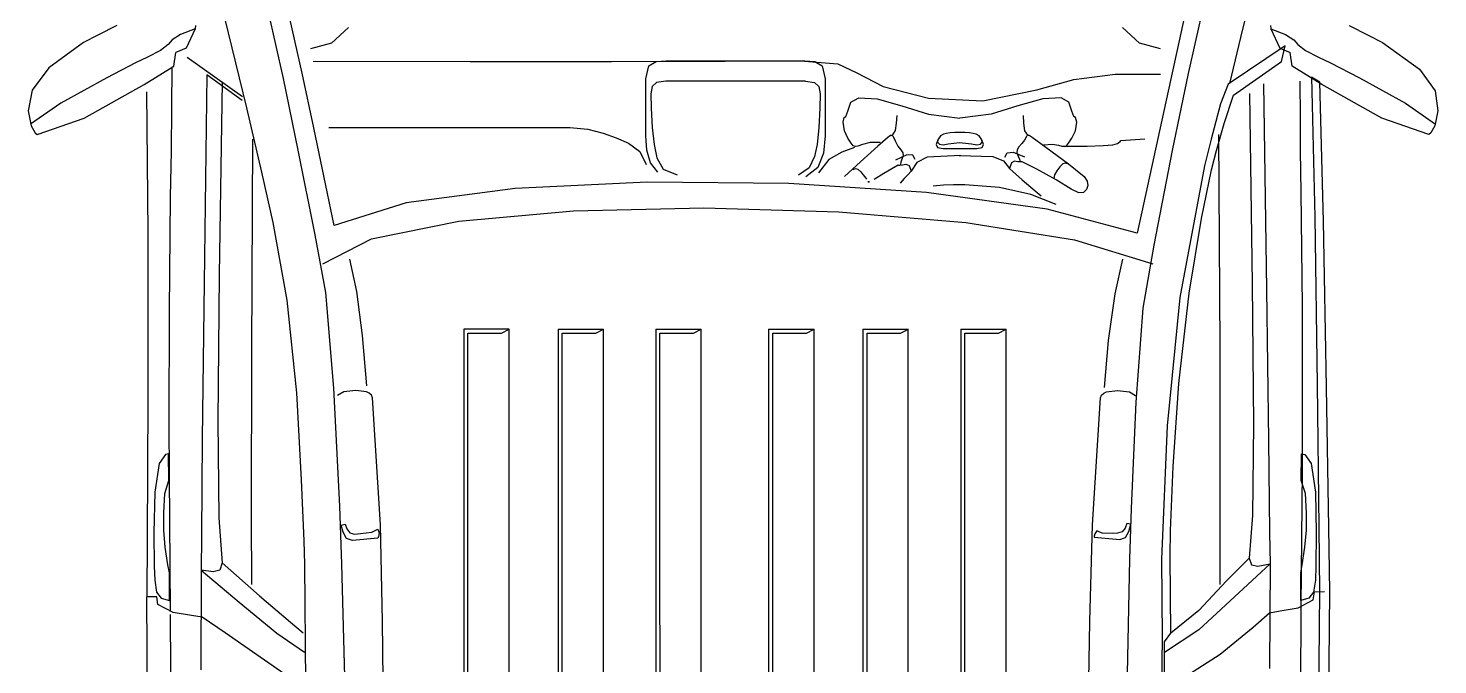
# Model space of a CAD drawing. Header units: millimetres. Extents: x 4156 to 4603, y 996 to 1078.
# Drawn here: x 4184.47 to 4186.897, y 1012.628 to 1013.725 of the extents above; entities that cross this region are included whole.
import ezdxf

# ---------------------------------------------------------------- set-up
doc = ezdxf.new("R2010")
doc.units = ezdxf.units.MM
doc.header["$LTSCALE"] = 20
doc.layers.add('-HIDRO', color=8, linetype='Continuous')

# ---------------------------------------------------------------- blocks, each defined once
blk = doc.blocks.new('Austin Mini dessus')
at = {"color": 8, "flags": 128}
for points in [[(1.1117, 3.9516), (1.1466, 3.978)], [(1.1466, 3.978), (1.1788, 3.984)], [(1.1671, 3.9332), (1.2, 3.9805)], [(1.1788, 3.984), (1.2025, 3.9796)], [(1.2025, 3.9796), (1.2133, 3.9732)], [(1.2133, 3.9732), (1.2159, 3.9699)], [(1.0718, 3.8974), (1.1117, 3.9516)], [(1.2159, 3.9699), (1.1905, 3.8965)], [(1.127, 3.8612), (1.1671, 3.9332)], [(1.0602, 3.8752), (1.0718, 3.8974)], [(1.1905, 3.8965), (1.1378, 3.8027)], [(1.0455, 3.8453), (1.0602, 3.8752)], [(1.1035, 3.8163), (1.127, 3.8612)], [(1.0842, 3.7768), (1.0947, 3.7975)], [(1.0947, 3.7975), (1.1035, 3.8163)], [(1.1378, 3.8027), (1.1088, 3.7563)], [(1.1489, 3.7991), (1.3693, 3.7967)], [(1.3693, 3.7967), (1.6304, 3.7968)], [(1.6304, 3.7968), (1.8484, 3.7979)], [(1.8484, 3.7979), (1.9397, 3.7986)], [(2.1078, 3.7972), (1.9397, 3.7986)], [(1.9397, 3.7828), (1.9397, 3.798)], [(1.0753, 3.7651), (1.0842, 3.7768)], [(1.717, 3.7694), (1.7313, 3.7792)], [(1.7313, 3.7792), (1.7757, 3.7861)], [(1.7757, 3.7861), (1.8394, 3.7873)], [(1.8394, 3.7873), (1.8918, 3.7867)], [(1.8918, 3.7867), (1.9135, 3.786)], [(1.9135, 3.786), (1.9326, 3.7832)], [(1.9326, 3.7832), (1.942, 3.7759)], [(1.952, 3.781), (1.9397, 3.7828)], [(1.942, 3.7759), (1.9455, 3.763)], [(1.9641, 3.7571), (1.952, 3.781)], [(1.0594, 3.7455), (1.0677, 3.7588)], [(1.0677, 3.7588), (1.0753, 3.7651)], [(1.0806, 3.7369), (1.0877, 3.7528)], [(1.1088, 3.7563), (1.0877, 3.7528)], [(1.1098, 3.7592), (1.174, 3.7599)], [(1.174, 3.7599), (1.2419, 3.7604)], [(1.2419, 3.7604), (1.3135, 3.7616)], [(1.3135, 3.7616), (1.4923, 3.7636)], [(1.4923, 3.7636), (1.6691, 3.7637)], [(1.6691, 3.7637), (1.7492, 3.7633)], [(1.716, 3.7644), (1.717, 3.7694)], [(1.7576, 3.764), (1.716, 3.7644)], [(1.7492, 3.7633), (1.9626, 3.7616)], [(1.7781, 3.7702), (1.7576, 3.764)], [(1.8082, 3.7719), (1.7781, 3.7702)], [(1.8354, 3.7719), (1.8082, 3.7719)], [(1.8622, 3.7696), (1.8354, 3.7719)], [(1.8896, 3.7653), (1.8622, 3.7696)], [(1.9022, 3.763), (1.8896, 3.7653)], [(1.9455, 3.763), (1.9022, 3.763)], [(1.9688, 3.7285), (1.9641, 3.7571)], [(1.9674, 3.7618), (2.2252, 3.7604)], [(1.0506, 3.7228), (1.0594, 3.7455)], [(1.0506, 3.7228), (1.0806, 3.7369)], [(1.0947, 3.7351), (1.1565, 3.6487)], [(1.9715, 3.7117), (1.9688, 3.7285)], [(1.0455, 3.7223), (1.0506, 3.7228)], [(1.1226, 3.7043), (1.4484, 3.7087)], [(1.4484, 3.7087), (1.6921, 3.7115)], [(1.6921, 3.7115), (1.8449, 3.713)], [(1.8449, 3.713), (1.8979, 3.7134)], [(1.8979, 3.7134), (2.0543, 3.714)], [(1.8979, 3.7134), (1.9484, 3.6539)], [(1.9009, 3.6943), (1.8979, 3.7134)], [(1.9964, 3.6756), (1.9715, 3.7117)], [(1.1626, 3.649), (1.1226, 3.7043)], [(1.1335, 3.6804), (1.4355, 3.6849)], [(1.4355, 3.6849), (1.6643, 3.6871)], [(1.6643, 3.6871), (1.816, 3.6859)], [(1.816, 3.6859), (1.8868, 3.6804)], [(1.8868, 3.6804), (1.8979, 3.6843)], [(1.8979, 3.6843), (1.9009, 3.6943)], [(1.0331, 3.6766), (1.174, 3.6425)], [(1.8868, 3.6804), (1.9382, 3.6219)], [(2.0389, 3.6143), (1.9964, 3.6756)], [(1.174, 3.6425), (1.2747, 3.6187)], [(1.9484, 3.6539), (1.9968, 3.5949)], [(1.2235, 3.6328), (1.5547, 3.6348)], [(1.2747, 3.6187), (1.3537, 3.601)], [(1.5547, 3.6348), (1.8149, 3.6349)], [(1.8149, 3.6349), (1.9203, 3.6346)], [(1.9382, 3.6219), (1.9794, 3.5737)], [(1.0218, 3.609), (1.1282, 3.5852)], [(1.3537, 3.601), (1.4755, 3.5794)], [(2.0615, 3.5818), (2.0389, 3.6143)], [(1.12, 3.5551), (1.0183, 3.578)], [(1.1282, 3.5852), (1.2404, 3.5618)], [(1.4755, 3.5794), (1.6204, 3.564)], [(1.9968, 3.5949), (2.0262, 3.5518)], [(1.2053, 3.5371), (1.12, 3.5551)], [(1.2404, 3.5618), (1.3729, 3.5353)], [(1.6204, 3.564), (1.7565, 3.5569)], [(1.7565, 3.5569), (1.8523, 3.5529)], [(1.8523, 3.5529), (1.8885, 3.5517)], [(1.9794, 3.5737), (1.9962, 3.5536)], [(1.0731, 3.5095), (1.0817, 3.5421)], [(1.1011, 3.5379), (1.1017, 3.2922)], [(1.3084, 3.5158), (1.2053, 3.5371)], [(1.3729, 3.5353), (1.4635, 3.5186)], [(1.8885, 3.5517), (2.0756, 3.55)], [(1.0484, 3.4825), (1.0731, 3.5095)], [(1.2049, 3.5135), (1.2049, 3.1364)], [(1.3585, 3.5054), (1.3084, 3.5158)], [(1.4186, 3.5228), (1.3793, 3.4466)], [(1.4635, 3.5186), (1.6129, 3.5061)], [(1.323, 3.3924), (1.3585, 3.5054)], [(1.6129, 3.5061), (1.7979, 3.497)], [(1.6169, 3.4714), (1.619, 3.4901)], [(1.619, 3.4901), (1.6245, 3.4999)], [(1.7979, 3.497), (1.8885, 3.4935)], [(1.8276, 3.494), (1.8263, 3.4879)], [(1.8263, 3.4879), (1.8336, 3.4853)], [(1.8388, 3.4912), (1.8276, 3.494)], [(1.8484, 3.4859), (1.8388, 3.4912)], [(1.8517, 3.4767), (1.8484, 3.4859)], [(1.8885, 3.4935), (2.0844, 3.4883)], [(1.4113, 3.481), (1.462, 3.47)], [(1.462, 3.47), (1.5309, 3.4613)], [(1.6186, 3.4546), (1.6169, 3.4714)], [(1.8336, 3.4853), (1.8396, 3.4804)], [(1.8409, 3.4637), (1.8386, 3.4462)], [(1.8396, 3.4804), (1.8416, 3.4732)], [(1.8416, 3.4732), (1.8409, 3.4637)], [(1.8478, 3.437), (1.8517, 3.4767)], [(1.3793, 3.4466), (1.3517, 3.3099)], [(1.5309, 3.4613), (1.6094, 3.4548)], [(1.6207, 3.4502), (1.6186, 3.4546)], [(1.6242, 3.4468), (1.6207, 3.4502)], [(1.6285, 3.4452), (1.6242, 3.4468)], [(1.8272, 3.4328), (1.6285, 3.4452)], [(1.8386, 3.4462), (1.8339, 3.4369)], [(1.9786, 3.4297), (1.8272, 3.4328)], [(1.8339, 3.4369), (1.8395, 3.4349)], [(1.8395, 3.4349), (1.8452, 3.4359)], [(1.8452, 3.4359), (1.8478, 3.437)], [(2.0699, 3.4284), (1.9786, 3.4297)], [(1.3004, 3.222), (1.323, 3.3924)], [(1.3517, 3.3099), (1.3356, 3.1305)], [(1.1017, 3.2922), (1.1017, 3.0712)], [(1.521, 3.3024), (3.3849, 3.3024)], [(1.521, 3.2314), (1.521, 3.3024)], [(3.3552, 3.2953), (1.5269, 3.296)], [(1.5269, 3.296), (1.5269, 3.2434)], [(1.5269, 3.2434), (1.521, 3.2314)], [(1.2904, 3.0155), (1.3004, 3.222)], [(3.3849, 3.2314), (1.521, 3.2314)], [(1.521, 3.1548), (3.3849, 3.1548)], [(1.521, 3.1548), (3.3849, 3.1548)], [(1.521, 3.1548), (1.521, 3.0837)], [(1.2049, 3.1364), (1.2077, 3.1082)], [(3.3552, 3.1477), (1.5269, 3.1484)], [(1.5269, 3.1484), (1.5269, 3.0958)], [(1.3356, 3.1305), (1.3308, 2.9266)], [(1.2077, 3.1082), (1.214, 3.084)], [(1.5269, 3.0958), (1.521, 3.0837)], [(1.1017, 3.0712), (1.1013, 2.893)], [(1.214, 3.084), (1.2213, 3.064)], [(3.3849, 3.0838), (1.521, 3.0838)], [(1.2213, 3.064), (1.2296, 3.0447)], [(1.2296, 3.0447), (1.2425, 3.0269)], [(1.2425, 3.0269), (1.263, 3.0168)], [(1.1016, 3.0013), (1.1008, 2.9854)], [(1.1087, 3.0128), (1.1016, 3.0013)], [(1.1289, 3.0172), (1.1087, 3.0128)], [(1.2179, 3.0172), (1.1289, 3.0172)], [(1.1326, 2.9863), (1.1344, 3.0006)], [(1.1344, 3.0006), (1.1406, 3.0076)], [(1.1406, 3.0076), (1.1521, 3.0095)], [(1.1521, 3.0095), (1.1745, 3.009)], [(1.1745, 3.009), (1.2048, 3.0074)], [(1.2048, 3.0074), (1.2315, 3.0045)], [(1.2406, 3.0157), (1.2179, 3.0172)], [(1.2315, 3.0045), (1.2524, 3.0002)], [(1.2601, 3.01), (1.2406, 3.0157)], [(1.275, 2.9987), (1.2601, 3.01)], [(1.2927, 2.7938), (1.2904, 3.0155)], [(1.521, 3.0018), (3.3849, 3.0018)], [(1.521, 3.0018), (1.521, 2.9307)], [(1.521, 3.0017), (3.3849, 3.0017)], [(1.1008, 2.9854), (1.1008, 2.7686)], [(1.1326, 2.7677), (1.1326, 2.9863)], [(1.2524, 3.0002), (1.27, 2.9903)], [(1.27, 2.9903), (1.2792, 2.9682)], [(3.3552, 2.9947), (1.5269, 2.9954)], [(1.5269, 2.9954), (1.5269, 2.9427)], [(1.5269, 2.9427), (1.521, 2.9307)], [(1.3308, 2.9266), (1.3369, 2.7159)], [(3.3849, 2.9307), (1.521, 2.9307)], [(1.1013, 2.893), (1.1007, 2.7756)], [(1.521, 2.8252), (3.3849, 2.8252)], [(1.521, 2.8252), (3.3849, 2.8252)], [(1.521, 2.8252), (1.521, 2.7541)], [(3.3552, 2.8181), (1.5269, 2.8188)], [(1.5269, 2.8188), (1.5269, 2.7662)], [(1.307, 2.578), (1.2927, 2.7938)], [(1.1007, 2.7756), (1.1055, 2.717)], [(1.1008, 2.7686), (1.1016, 2.7527)], [(1.1326, 2.7677), (1.1344, 2.7534)], [(1.2505, 2.7536), (1.268, 2.7619)], [(1.2676, 2.7483), (1.2824, 2.7671)], [(1.268, 2.7619), (1.2795, 2.7785)], [(1.5269, 2.7662), (1.521, 2.7541)], [(1.1016, 2.7527), (1.1087, 2.7412)], [(1.1087, 2.7412), (1.1289, 2.7368)], [(1.1289, 2.7368), (1.2179, 2.7368)], [(1.1344, 2.7534), (1.1406, 2.7464)], [(1.1406, 2.7464), (1.1521, 2.7446)], [(1.1521, 2.7446), (1.1745, 2.745)], [(1.1745, 2.745), (1.2048, 2.7466)], [(1.2048, 2.7466), (1.2315, 2.7495)], [(1.2179, 2.7368), (1.2453, 2.7392)], [(1.2315, 2.7495), (1.2505, 2.7536)], [(1.2453, 2.7392), (1.2676, 2.7483)], [(1.2551, 2.7309), (1.276, 2.7469)], [(3.3849, 2.7542), (1.521, 2.7542)], [(1.1055, 2.717), (1.1196, 2.6871)], [(1.2436, 2.7106), (1.2551, 2.7309)], [(1.3369, 2.7159), (1.3537, 2.5166)], [(1.1655, 2.6964), (1.1583, 2.6841)], [(1.1793, 2.701), (1.1655, 2.6964)], [(1.1879, 2.7044), (1.1793, 2.701)], [(1.1894, 2.7071), (1.1879, 2.7044)], [(1.1965, 2.7087), (1.1894, 2.7071)], [(1.2102, 2.7066), (1.1965, 2.7087)], [(1.2218, 2.7011), (1.2102, 2.7066)], [(1.2296, 2.696), (1.2218, 2.7011)], [(1.2336, 2.6927), (1.2296, 2.696)], [(1.235, 2.6895), (1.2336, 2.6927)], [(1.2364, 2.6909), (1.2436, 2.7106)], [(1.2586, 2.6815), (1.2815, 2.7064)], [(1.2705, 2.6928), (1.2693, 2.6894)], [(1.1196, 2.6871), (1.1407, 2.6458)], [(1.1583, 2.6841), (1.1602, 2.6556)], [(1.2286, 2.6664), (1.2314, 2.6783)], [(1.2314, 2.6783), (1.2342, 2.6856)], [(1.2342, 2.6856), (1.235, 2.6895)], [(1.2344, 2.6544), (1.2586, 2.6815)], [(1.2693, 2.6894), (1.2703, 2.6857)], [(1.2703, 2.6857), (1.2746, 2.681)], [(1.2746, 2.681), (1.2785, 2.6776)], [(1.2785, 2.6776), (1.2823, 2.6745)], [(1.2823, 2.6745), (1.286, 2.6721)], [(1.2901, 2.67), (1.2902, 2.6692)], [(1.2903, 2.6674), (1.2901, 2.67)], [(1.521, 2.6777), (3.3849, 2.6777)], [(1.521, 2.6777), (1.521, 2.6065)], [(1.521, 2.6776), (3.3849, 2.6776)], [(3.3552, 2.6705), (1.5269, 2.6712)], [(1.5269, 2.6712), (1.5269, 2.6186)], [(1.1602, 2.6556), (1.1712, 2.6165)], [(1.2206, 2.6388), (1.2344, 2.6544)], [(1.2283, 2.6506), (1.2286, 2.6664)], [(1.286, 2.6602), (1.2767, 2.6451)], [(1.2902, 2.6692), (1.2903, 2.6683)], [(1.2903, 2.6683), (1.2903, 2.6674)], [(1.1407, 2.6458), (1.1591, 2.5751)], [(1.1861, 2.6248), (1.1983, 2.6254)], [(1.1983, 2.6254), (1.2099, 2.6274)], [(1.2099, 2.6274), (1.2179, 2.6325)], [(1.2173, 2.6328), (1.2174, 2.6346)], [(1.2179, 2.6325), (1.2173, 2.6328)], [(1.2174, 2.6346), (1.2206, 2.6388)], [(1.2179, 2.6307), (1.226, 2.6273)], [(1.226, 2.6273), (1.234, 2.623)], [(1.2478, 2.609), (1.2564, 2.6266)], [(1.2691, 2.6322), (1.2637, 2.6225)], [(1.2767, 2.6451), (1.2691, 2.6322)], [(1.1712, 2.6165), (1.184, 2.5749)], [(1.234, 2.623), (1.2401, 2.6184)], [(1.2401, 2.6184), (1.2445, 2.6153)], [(1.2445, 2.6153), (1.2492, 2.6149)], [(1.2485, 2.5997), (1.2478, 2.609)], [(1.2492, 2.6149), (1.2546, 2.6166)], [(1.2546, 2.6166), (1.2595, 2.6184)], [(1.2595, 2.6184), (1.2623, 2.6189)], [(1.2623, 2.6189), (1.2632, 2.6189)], [(1.2632, 2.6157), (1.2624, 2.6105)], [(1.2624, 2.6105), (1.2647, 2.6055)], [(1.2639, 2.6197), (1.2632, 2.6157)], [(1.2637, 2.6225), (1.2638, 2.6219)], [(1.2638, 2.6219), (1.2639, 2.6197)], [(1.2647, 2.6055), (1.2732, 2.6021)], [(1.2732, 2.6021), (1.279, 2.6074)], [(1.279, 2.6074), (1.285, 2.6129)], [(1.285, 2.6129), (1.2921, 2.6194)], [(1.5269, 2.6186), (1.521, 2.6065)], [(3.3849, 2.6066), (1.521, 2.6066)], [(1.255, 2.5958), (1.2485, 2.5997)], [(1.2515, 2.5771), (1.2598, 2.5934)], [(1.2598, 2.5934), (1.2732, 2.6021)], [(1.1591, 2.5751), (1.1632, 2.4901)], [(1.184, 2.5749), (1.1902, 2.5259)], [(1.218, 2.556), (1.2242, 2.5604)], [(1.2242, 2.5604), (1.2316, 2.5628)], [(1.2242, 2.5604), (1.2279, 2.5607)], [(1.2279, 2.5607), (1.2312, 2.5579)], [(1.2316, 2.5628), (1.2362, 2.5607)], [(1.2362, 2.5607), (1.2378, 2.5522)], [(1.2487, 2.5245), (1.2515, 2.5771)], [(1.2952, 2.5513), (1.2971, 2.5676)], [(1.3331, 2.3893), (1.307, 2.578)], [(1.213, 2.5337), (1.2135, 2.541)], [(1.2135, 2.541), (1.2142, 2.5468)], [(1.2142, 2.5468), (1.2153, 2.5514)], [(1.2153, 2.5514), (1.218, 2.556)], [(1.2305, 2.5442), (1.2293, 2.5353)], [(1.2319, 2.5522), (1.2305, 2.5442)], [(1.2312, 2.5579), (1.2319, 2.5522)], [(1.2378, 2.5522), (1.2378, 2.4996)], [(1.2946, 2.5357), (1.2952, 2.5513)], [(1.184, 2.4768), (1.1902, 2.5259)], [(1.2129, 2.5259), (1.213, 2.5337)], [(1.213, 2.5181), (1.2129, 2.5259)], [(1.2135, 2.5107), (1.213, 2.5181)], [(1.2293, 2.5353), (1.2287, 2.5263)], [(1.2287, 2.5263), (1.2293, 2.5172)], [(1.2293, 2.5172), (1.2305, 2.5078)], [(1.2487, 2.5272), (1.2506, 2.4745)], [(1.2945, 2.5182), (1.2946, 2.5357)], [(1.2987, 2.4638), (1.2945, 2.5182)], [(1.3537, 2.5166), (1.3811, 2.3466)], [(1.521, 2.5246), (3.3849, 2.5246)], [(1.521, 2.5246), (3.3849, 2.5246)], [(1.521, 2.5246), (1.521, 2.4535)], [(3.3552, 2.5175), (1.5269, 2.5182)], [(1.5269, 2.5182), (1.5269, 2.4656)], [(1.2142, 2.505), (1.2135, 2.5107)], [(1.2153, 2.5004), (1.2142, 2.505)], [(1.218, 2.4957), (1.2153, 2.5004)], [(1.2242, 2.4914), (1.218, 2.4957)], [(1.2312, 2.4938), (1.2279, 2.4911)], [(1.2305, 2.5078), (1.2319, 2.4996)], [(1.2319, 2.4996), (1.2312, 2.4938)], [(1.2378, 2.4996), (1.2362, 2.4911)], [(1.1632, 2.4901), (1.1462, 2.4053)], [(1.1712, 2.4352), (1.184, 2.4768)], [(1.2316, 2.489), (1.2242, 2.4914)], [(1.2279, 2.4911), (1.2242, 2.4914)], [(1.2362, 2.4911), (1.2316, 2.489)], [(1.2506, 2.4745), (1.2571, 2.4576)], [(1.2447, 2.4518), (1.2434, 2.4425)], [(1.2514, 2.4554), (1.2447, 2.4518)], [(1.2571, 2.4576), (1.2692, 2.4481)], [(1.3098, 2.4149), (1.2987, 2.4638)], [(1.5269, 2.4656), (1.521, 2.4535)], [(3.3849, 2.4536), (1.521, 2.4536)], [(1.1602, 2.3961), (1.1712, 2.4352)], [(1.1861, 2.427), (1.1983, 2.4265)], [(1.2248, 2.4245), (1.2303, 2.429)], [(1.2303, 2.429), (1.2352, 2.4335)], [(1.2352, 2.4335), (1.2399, 2.4364)], [(1.2399, 2.4364), (1.2445, 2.4366)], [(1.2434, 2.4425), (1.2511, 2.4245)], [(1.2445, 2.4366), (1.2498, 2.4346)], [(1.2498, 2.4346), (1.2546, 2.4325)], [(1.2546, 2.4325), (1.2574, 2.4319)], [(1.2574, 2.4319), (1.2583, 2.4319)], [(1.2579, 2.4403), (1.2605, 2.4451)], [(1.2585, 2.435), (1.2579, 2.4403)], [(1.259, 2.431), (1.2585, 2.435)], [(1.2586, 2.4282), (1.2588, 2.4289)], [(1.2704, 2.4052), (1.2586, 2.4282)], [(1.2588, 2.4289), (1.259, 2.431)], [(1.2605, 2.4451), (1.2692, 2.4481)], [(1.2692, 2.4481), (1.287, 2.4285)], [(1.287, 2.4285), (1.3044, 2.4082)], [(1.1462, 2.4053), (1.1298, 2.3473)], [(1.1983, 2.4265), (1.21, 2.4246)], [(1.21, 2.4246), (1.2177, 2.4194)], [(1.2177, 2.4194), (1.2172, 2.4191)], [(1.2172, 2.4191), (1.2172, 2.4174)], [(1.2172, 2.4174), (1.2201, 2.4129)], [(1.2178, 2.4212), (1.2248, 2.4245)], [(1.2201, 2.4129), (1.2359, 2.3915)], [(1.2871, 2.3751), (1.2704, 2.4052)], [(1.3044, 2.4082), (1.3122, 2.3989)], [(1.3256, 2.3754), (1.3098, 2.4149)], [(1.1583, 2.3676), (1.1602, 2.3961)], [(1.2319, 2.3948), (1.2313, 2.3807)], [(1.2359, 2.3915), (1.262, 2.3561)], [(1.3706, 2.2486), (1.3331, 2.3893)], [(1.1655, 2.3554), (1.1583, 2.3676)], [(1.2313, 2.3807), (1.2324, 2.3718)], [(1.2324, 2.3718), (1.2342, 2.3662)], [(1.235, 2.3623), (1.2336, 2.3591)], [(1.2342, 2.3662), (1.234, 2.3268)], [(1.2342, 2.3662), (1.235, 2.3623)], [(1.2607, 2.3612), (1.2619, 2.3648)], [(1.2617, 2.3576), (1.2607, 2.3612)], [(1.2619, 2.3648), (1.2664, 2.3692)], [(1.2664, 2.3692), (1.2729, 2.3742)], [(1.2729, 2.3742), (1.279, 2.3779)], [(1.279, 2.3779), (1.2846, 2.3787)], [(1.3014, 2.3519), (1.2871, 2.3751)], [(1.1298, 2.3473), (1.1216, 2.2828)], [(1.1793, 2.3508), (1.1655, 2.3554)], [(1.1879, 2.3474), (1.1793, 2.3508)], [(1.1894, 2.3447), (1.1879, 2.3474)], [(1.1965, 2.3431), (1.1894, 2.3447)], [(1.2102, 2.3451), (1.1965, 2.3431)], [(1.2218, 2.3507), (1.2102, 2.3451)], [(1.2296, 2.3558), (1.2218, 2.3507)], [(1.2336, 2.3591), (1.2296, 2.3558)], [(1.262, 2.3561), (1.2817, 2.3316)], [(1.3075, 2.3397), (1.3014, 2.3519)], [(1.3066, 2.3322), (1.3075, 2.3397)], [(1.3811, 2.3466), (1.4186, 2.2238)], [(1.234, 2.3268), (1.2334, 2.3009)], [(1.2817, 2.3316), (1.2889, 2.3268)], [(1.2889, 2.3268), (1.2958, 2.3258)], [(1.2958, 2.3258), (1.3019, 2.3278)], [(1.3019, 2.3278), (1.3066, 2.3322)], [(1.8272, 2.3184), (1.6285, 2.3056)], [(1.9786, 2.3223), (1.8272, 2.3184)], [(2.0699, 2.3241), (1.9786, 2.3223)], [(1.2334, 2.3009), (1.2323, 2.2864)], [(1.5384, 2.2936), (1.6121, 2.3001)], [(1.6186, 2.2962), (1.6169, 2.2793)], [(1.6207, 2.3005), (1.6186, 2.2962)], [(1.6242, 2.304), (1.6207, 2.3005)], [(1.6285, 2.3056), (1.6242, 2.304)], [(1.8366, 2.3114), (1.8412, 2.3145)], [(1.8403, 2.3032), (1.8366, 2.3114)], [(1.8406, 2.2877), (1.8403, 2.3032)], [(1.8412, 2.3145), (1.8449, 2.3155)], [(1.8449, 2.3155), (1.8464, 2.3155)], [(1.8464, 2.3155), (1.8503, 2.2758)], [(1.1216, 2.2828), (1.1216, 2.212)], [(1.2254, 2.2741), (1.2227, 2.2366)], [(1.2269, 2.2752), (1.2254, 2.2741)], [(1.2299, 2.279), (1.2269, 2.2752)], [(1.2323, 2.2864), (1.2299, 2.279)], [(1.4113, 2.2714), (1.4655, 2.2834)], [(1.4655, 2.2834), (1.5384, 2.2936)], [(1.6169, 2.2793), (1.619, 2.2606)], [(1.8383, 2.272), (1.8402, 2.2793)], [(1.8402, 2.2793), (1.8406, 2.2877)], [(1.8503, 2.2758), (1.847, 2.2665)], [(1.0731, 2.2446), (1.0484, 2.2716)], [(1.4881, 2.2396), (1.6349, 2.2506)], [(1.619, 2.2606), (1.6245, 2.2509)], [(1.6349, 2.2506), (1.8016, 2.2577)], [(1.8016, 2.2577), (1.881, 2.2603)], [(1.825, 2.2645), (1.8322, 2.2671)], [(1.8262, 2.2584), (1.825, 2.2645)], [(1.8375, 2.2613), (1.8262, 2.2584)], [(1.8322, 2.2671), (1.8383, 2.272)], [(1.847, 2.2665), (1.8375, 2.2613)], [(1.881, 2.2603), (2.0858, 2.2644)], [(0.8634, 2.1376), (1.3706, 2.2486)], [(1.0817, 2.212), (1.0731, 2.2446)], [(1.3891, 2.2224), (1.4881, 2.2396)], [(1.2411, 2.1935), (1.3891, 2.2224)], [(1.6721, 2.2014), (1.8808, 2.2103)], [(1.8808, 2.2103), (2.0035, 2.2094)], [(2.0035, 2.2094), (2.0815, 2.2103)], [(2.1294, 2.2062), (2.0102, 2.2055)], [(1.1207, 2.1686), (1.2411, 2.1935)], [(1.4713, 2.1819), (1.6721, 2.2014)], [(1.7357, 2.1921), (1.606, 2.1833)], [(1.8362, 2.1961), (1.7357, 2.1921)], [(1.8766, 2.1969), (1.8362, 2.1961)], [(1.9967, 2.1959), (1.8766, 2.1969)], [(1.961, 2.1517), (1.9967, 2.1959)], [(1.9914, 2.152), (2.0269, 2.2058)], [(2.0102, 2.2055), (1.9967, 2.1959)], [(1.0142, 2.1447), (1.1207, 2.1686)], [(1.2652, 2.143), (1.4713, 2.1819)], [(1.4643, 2.1668), (1.3475, 2.1478)], [(1.606, 2.1833), (1.4643, 2.1668)], [(2.0651, 2.1737), (2.0297, 2.1186)], [(1.2232, 2.1328), (1.2652, 2.143)], [(1.3475, 2.1478), (1.2712, 2.132)], [(1.9146, 2.1086), (1.961, 2.1517)], [(1.9396, 2.0961), (1.9914, 2.152)], [(1.1373, 2.1061), (1.1678, 2.118)], [(1.1678, 2.118), (1.2232, 2.1328)], [(1.241, 2.1243), (1.1985, 2.1123)], [(1.216, 2.1209), (1.5491, 2.1189)], [(1.2712, 2.132), (1.241, 2.1243)], [(1.5491, 2.1189), (1.8129, 2.1188)], [(1.8129, 2.1188), (1.9203, 2.1191)], [(2.0297, 2.1186), (1.9872, 2.0669)], [(1.0511, 2.0835), (1.1363, 2.104)], [(1.0772, 2.0166), (1.1373, 2.1061)], [(1.1544, 2.0979), (1.1018, 2.0227)], [(1.1985, 2.1123), (1.1544, 2.0979)], [(1.8792, 2.0733), (1.9146, 2.1086)], [(1.8882, 2.0405), (1.9396, 2.0961)], [(0.9769, 2.0648), (1.0511, 2.0835)], [(1.1518, 2.0725), (1.4497, 2.0682)], [(1.4497, 2.0682), (1.6696, 2.0663)], [(1.6696, 2.0663), (1.8124, 2.0677)], [(1.8124, 2.0677), (1.8792, 2.0733)], [(1.8792, 2.0733), (1.8898, 2.0695)], [(1.8917, 2.0596), (1.8882, 2.0405)], [(1.8898, 2.0695), (1.8917, 2.0596)], [(1.9872, 2.0669), (1.9647, 2.0412)], [(1.0455, 2.0396), (1.0506, 2.0392)], [(1.0506, 2.0392), (1.0806, 2.025)], [(1.0506, 2.0392), (1.0594, 2.0164)], [(1.1368, 2.0506), (1.4588, 2.0461)], [(1.4588, 2.0461), (1.6944, 2.0429)], [(1.6944, 2.0429), (1.839, 2.0411)], [(1.839, 2.0411), (1.8882, 2.0405)], [(1.8882, 2.0405), (2.0521, 2.0412)], [(1.9647, 2.0412), (1.9618, 2.0246)], [(1.0594, 2.0164), (1.0677, 2.0031)], [(1.1018, 2.0227), (1.0772, 2.0166)], [(1.0806, 2.025), (1.0877, 2.0092)], [(1.1088, 2.0056), (1.0877, 2.0092)], [(1.9618, 2.0246), (1.9568, 1.9964)], [(1.0677, 2.0031), (1.0753, 1.9968)], [(1.0753, 1.9968), (1.0842, 1.9851)], [(1.1378, 1.9593), (1.1088, 2.0056)], [(1.1323, 1.9939), (1.1889, 1.9933)], [(1.1889, 1.9933), (1.2417, 1.9931)], [(1.2417, 1.9931), (1.3059, 1.9922)], [(1.3059, 1.9922), (1.4847, 1.9901)], [(1.4847, 1.9901), (1.6616, 1.9901)], [(1.6616, 1.9901), (1.7416, 1.9904)], [(1.7576, 1.9915), (1.716, 1.9911)], [(1.716, 1.9911), (1.717, 1.9861)], [(1.717, 1.9861), (1.7313, 1.9762)], [(1.7416, 1.9904), (1.9551, 1.9922)], [(1.7781, 1.9852), (1.7576, 1.9915)], [(1.8622, 1.9859), (1.8354, 1.9836)], [(1.8896, 1.9901), (1.8622, 1.9859)], [(1.9022, 1.9924), (1.8896, 1.9901)], [(1.9455, 1.9924), (1.9022, 1.9924)], [(1.942, 1.9796), (1.9455, 1.9924)], [(1.9568, 1.9964), (1.9445, 1.9728)], [(1.9551, 1.9922), (2.2129, 1.9935)], [(1.0842, 1.9851), (1.0947, 1.9644)], [(1.0947, 1.9644), (1.1035, 1.9457)], [(1.1339, 1.9626), (1.1261, 1.9756)], [(1.1261, 1.9756), (1.3452, 1.9705)], [(1.3452, 1.9705), (1.6075, 1.9666)], [(1.6075, 1.9666), (1.8305, 1.9642)], [(1.7313, 1.9762), (1.7757, 1.9693)], [(1.7757, 1.9693), (1.8394, 1.9681)], [(1.8082, 1.9835), (1.7781, 1.9852)], [(1.8354, 1.9836), (1.8082, 1.9835)], [(1.8305, 1.9642), (1.9317, 1.9633)], [(1.8394, 1.9681), (1.8918, 1.9688)], [(1.8918, 1.9688), (1.9135, 1.9694)], [(1.9135, 1.9694), (1.9326, 1.9722)], [(1.9321, 1.971), (1.9317, 1.9551)], [(1.9317, 1.9633), (2.0998, 1.9648)], [(1.9445, 1.9728), (1.9321, 1.971)], [(1.9326, 1.9722), (1.942, 1.9796)], [(1.1035, 1.9457), (1.127, 1.9007)], [(1.3518, 1.9569), (1.1339, 1.9626)], [(1.1905, 1.8654), (1.1378, 1.9593)], [(1.6114, 1.9519), (1.3518, 1.9569)], [(1.8317, 1.9484), (1.6114, 1.9519)], [(1.9317, 1.9469), (1.8317, 1.9484)], [(2.1, 1.9484), (1.9317, 1.9469)], [(1.0455, 1.9166), (1.0602, 1.8867)], [(1.127, 1.9007), (1.1671, 1.8287)], [(1.0602, 1.8867), (1.0718, 1.8645)], [(1.0718, 1.8645), (1.1137, 1.8064)], [(1.2159, 1.792), (1.1905, 1.8654)], [(1.1671, 1.8287), (1.2, 1.7814)], [(1.1137, 1.8064), (1.1476, 1.7819)], [(1.2025, 1.7823), (1.2133, 1.7887)], [(1.2133, 1.7887), (1.2159, 1.792)], [(1.1476, 1.7819), (1.1788, 1.7779)], [(1.1788, 1.7779), (1.2025, 1.7823)]]:
    blk.add_lwpolyline(points, dxfattribs=at)

msp = doc.modelspace()

# ---------------------------------------------------------------- block references
at = {"layer": '-HIDRO', "xscale": -1.1, "yscale": 1.1, "zscale": 1.1, "rotation": 90}
msp.add_blockref('Austin Mini dessus', (4188.8527, 1014.879, 2.8888), dxfattribs=at)

doc.saveas('drawing.dxf')
